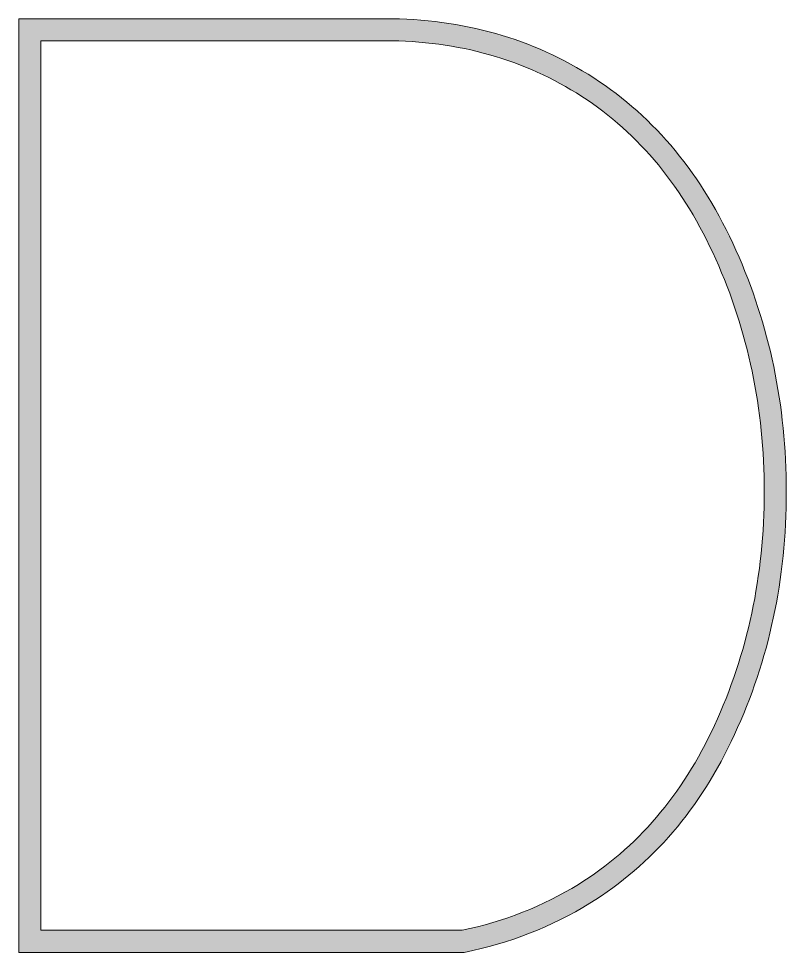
# Model space of a CAD drawing. Header units: millimetres. Extents: x 16 to 693, y 51 to 343.
# Drawn here: x 473.8 to 578.2, y 50.7 to 177.7 of the extents above; entities that cross this region are included whole.
import ezdxf

# ---------------------------------------------------------------- set-up
doc = ezdxf.new("R2010")
doc.units = ezdxf.units.MM
doc.header["$MEASUREMENT"] = 0
doc.layers.add('Layer 1', color=7, linetype='Continuous')

# ---------------------------------------------------------------- blocks, each defined once
blk = doc.blocks.new('block 3')
at = {"layer": 'Layer 1'}
h = blk.add_hatch(color=2, dxfattribs=at)
h.dxf.hatch_style = 2
edge = h.paths.add_edge_path()
edge.add_spline(control_points=[(523.59, 177.66), (523.59, 177.66), (473.78, 177.66), (473.78, 177.66), (473.78, 177.66), (473.78, 50.66), (473.78, 50.66), (473.78, 50.66), (534.36, 50.66), (534.36, 50.66), (540.51, 51.89), (546.21, 54.11), (551.46, 57.35), (559.94, 62.61), (566.49, 70.25), (571.1, 80.27), (575.8, 90.4), (578.15, 101.43), (578.15, 113.35), (578.15, 125.05), (575.87, 135.99), (571.3, 146.18), (566.73, 156.42), (560.29, 164.23), (551.98, 169.6), (543.67, 174.98), (534.2, 177.66), (523.59, 177.66), (523.59, 177.66), (523.59, 177.66), (523.59, 177.66)], knot_values=[0, 0, 0, 0, 1, 1, 1, 2, 2, 2, 3, 3, 3, 4, 4, 4, 5, 5, 5, 6, 6, 6, 7, 7, 7, 8, 8, 8, 9, 9, 9, 10, 10, 10, 10], degree=3, periodic=1)
edge = h.paths.add_edge_path()
edge.add_spline(control_points=[(523.59, 174.66), (533.57, 174.66), (542.57, 172.11), (550.35, 167.09), (558.13, 162.06), (564.25, 154.62), (568.56, 144.95), (572.94, 135.2), (575.15, 124.57), (575.15, 113.35), (575.15, 101.92), (572.88, 91.22), (568.38, 81.53), (564.04, 72.1), (557.82, 64.82), (549.89, 59.91), (545.06, 56.93), (539.74, 54.83), (534.06, 53.67), (534.06, 53.67), (476.78, 53.67), (476.78, 53.67), (476.78, 53.67), (476.78, 174.66), (476.78, 174.66), (476.78, 174.66), (523.59, 174.66), (523.59, 174.66)], knot_values=[0, 0, 0, 0, 0.352778, 0.352778, 0.352778, 0.705556, 0.705556, 0.705556, 1.058333, 1.058333, 1.058333, 1.411111, 1.411111, 1.411111, 1.763889, 1.763889, 1.763889, 2.116667, 2.116667, 2.116667, 2.469444, 2.469444, 2.469444, 2.822222, 2.822222, 2.822222, 3.175, 3.175, 3.175, 3.175], degree=3, periodic=0)
edge.add_line((523.59, 174.66), (523.59, 174.66))
at = {"layer": 'Layer 1', "lineweight": 0}
for points, knots in [([(523.59, 177.66), (523.59, 177.66), (473.78, 177.66), (473.78, 177.66), (473.78, 177.66), (473.78, 50.66), (473.78, 50.66), (473.78, 50.66), (534.36, 50.66), (534.36, 50.66), (540.51, 51.89), (546.21, 54.11), (551.46, 57.35), (559.94, 62.61), (566.49, 70.25), (571.1, 80.27), (575.8, 90.4), (578.15, 101.43), (578.15, 113.35), (578.15, 125.05), (575.87, 135.99), (571.3, 146.18), (566.73, 156.42), (560.29, 164.23), (551.98, 169.6), (543.67, 174.98), (534.2, 177.66), (523.59, 177.66), (523.59, 177.66), (523.59, 177.66), (523.59, 177.66)], [0, 0, 0, 0, 1, 1, 1, 2, 2, 2, 3, 3, 3, 4, 4, 4, 5, 5, 5, 6, 6, 6, 7, 7, 7, 8, 8, 8, 9, 9, 9, 10, 10, 10, 10]), ([(523.59, 174.66), (533.57, 174.66), (542.57, 172.11), (550.35, 167.09), (558.13, 162.06), (564.25, 154.62), (568.56, 144.95), (572.94, 135.2), (575.15, 124.57), (575.15, 113.35), (575.15, 101.92), (572.88, 91.22), (568.38, 81.53), (564.04, 72.1), (557.82, 64.82), (549.89, 59.91), (545.06, 56.93), (539.74, 54.83), (534.06, 53.67), (534.06, 53.67), (476.78, 53.67), (476.78, 53.67), (476.78, 53.67), (476.78, 174.66), (476.78, 174.66), (476.78, 174.66), (523.59, 174.66), (523.59, 174.66)], [0, 0, 0, 0, 1, 1, 1, 2, 2, 2, 3, 3, 3, 4, 4, 4, 5, 5, 5, 6, 6, 6, 7, 7, 7, 8, 8, 8, 9, 9, 9, 9])]:
    blk.add_open_spline(points, degree=3, knots=knots, dxfattribs=at)

msp = doc.modelspace()

# ---------------------------------------------------------------- block references
at = {"layer": 'Layer 1'}
msp.add_blockref('block 3', (0, 0), dxfattribs=at)

doc.saveas('drawing.dxf')
